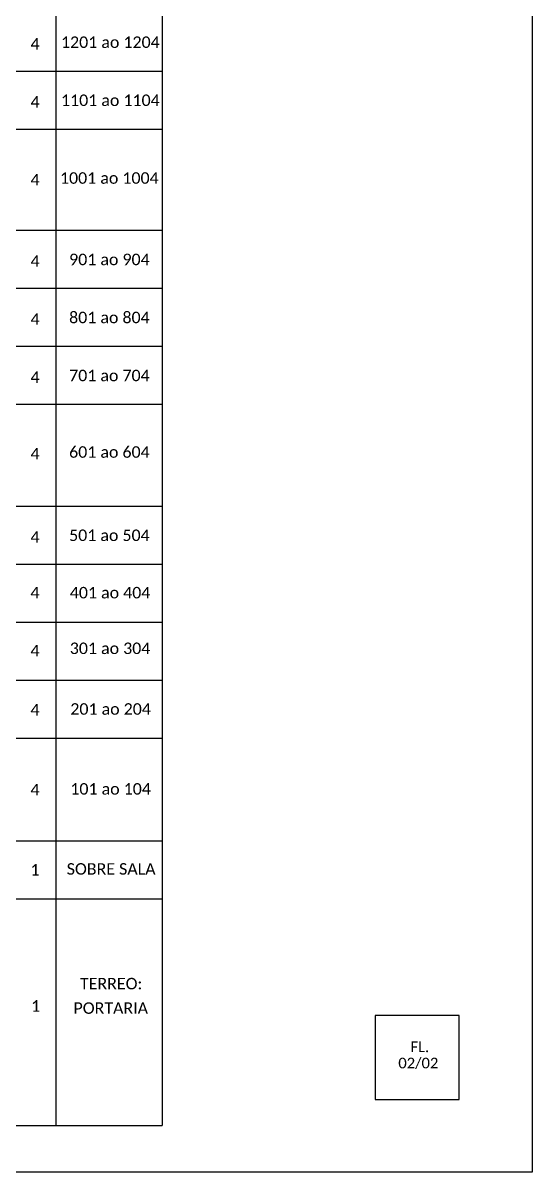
# Model space of a CAD drawing. Extents: x -4 to 1782, y 1 to 598.
# Drawn here: x 1638.8 to 1782.3, y 4.3 to 328.4 of the extents above; entities that cross this region are included whole.
import ezdxf
from ezdxf.enums import TextEntityAlignment as Align

# ---------------------------------------------------------------- set-up
doc = ezdxf.new("R2010")
doc.units = 0
doc.styles.add('WMF-Calibri0', font='calibri.ttf')

msp = doc.modelspace()

# ---------------------------------------------------------------- linework, layer by layer
at = {"color": 7}
msp.add_lwpolyline([(941.27, 598.27), (1782.27, 598.27), (1782.27, 4.27), (941.27, 4.27)], close=True, dxfattribs=at)
for points in [[(1678.01, 588.86), (1678.01, 17.44)], [(1648.15, 17.44), (1648.15, 580.64)], [(1439.19, 314.88), (1678.01, 314.88)], [(1439.19, 298.51), (1678.01, 298.51)], [(1439.19, 269.97), (1678.01, 269.97)], [(1439.19, 253.6), (1678.01, 253.6)], [(1439.19, 237.23), (1678.01, 237.23)], [(1439.19, 220.86), (1678.01, 220.86)], [(1439.19, 192.15), (1678.01, 192.15)], [(1439.19, 175.77), (1678.01, 175.77)], [(1439.19, 159.4), (1678.01, 159.4)], [(1439.19, 143.03), (1678.01, 143.03)], [(1439.19, 126.66), (1678.01, 126.66)], [(1439.19, 97.74), (1678.01, 97.74)], [(1439.19, 81.37), (1678.01, 81.37)], [(1439.19, 17.44), (1678.01, 17.44)]]:
    msp.add_lwpolyline(points)
at = {"color": 0}
msp.add_lwpolyline([(1761.77, 48.47), (1738.07, 48.47), (1738.07, 24.77), (1761.77, 24.77)], close=True, dxfattribs=at)

# ---------------------------------------------------------------- texts
at = {"color": 7, "style": 'WMF-Calibri0'}
for s, p in [('1201 ao 1204', (1649.48, 321.41)), ('1101 ao 1104', (1649.48, 305.03)), ('1001 ao 1004', (1649.19, 283.09)), ('901 ao 904', (1651.77, 260.12)), ('801 ao 804', (1651.77, 243.75)), ('701 ao 704', (1651.77, 227.38)), ('601 ao 604', (1651.77, 205.79)), ('501 ao 504', (1651.77, 182.3)), ('401 ao 404', (1651.96, 166.11)), ('301 ao 304', (1651.96, 150.41)), ('201 ao 204', (1652.11, 133.29)), ('101 ao 104', (1652.11, 110.75)), ('SOBRE SALA', (1651.1, 88.17)), ('TERREO:', (1654.83, 55.81)), ('PORTARIA', (1653.01, 48.91))]:
    msp.add_text(s, height=3.24, dxfattribs=at).set_placement(p)
at = {"style": 'WMF-Calibri0'}
for s, p in [('FL.', (1748, 38.1)), ('02/02', (1744.58, 33.52))]:
    msp.add_text(s, height=3, dxfattribs=at).set_placement(p)
at = {"color": 7, "style": 'WMF-Calibri0', "flags": 4}
for tag, p in [('4', (1642.18, 322.56)), ('4', (1642.18, 306.19)), ('4', (1642.18, 284.24)), ('4', (1642.18, 261.28)), ('4', (1642.18, 244.91)), ('4', (1642.18, 228.53)), ('4', (1642.18, 206.94)), ('4', (1642.18, 183.45)), ('4', (1642.15, 167.74)), ('4', (1642.15, 151.37)), ('4', (1642.15, 134.69)), ('4', (1642.15, 112.15)), ('1', (1642.15, 89.54)), ('1', (1642.36, 51.13))]:
    msp.add_attdef(tag, text='XX', height=3.24, dxfattribs=at).set_placement(p, align=Align.MIDDLE_CENTER)

doc.saveas('drawing.dxf')
